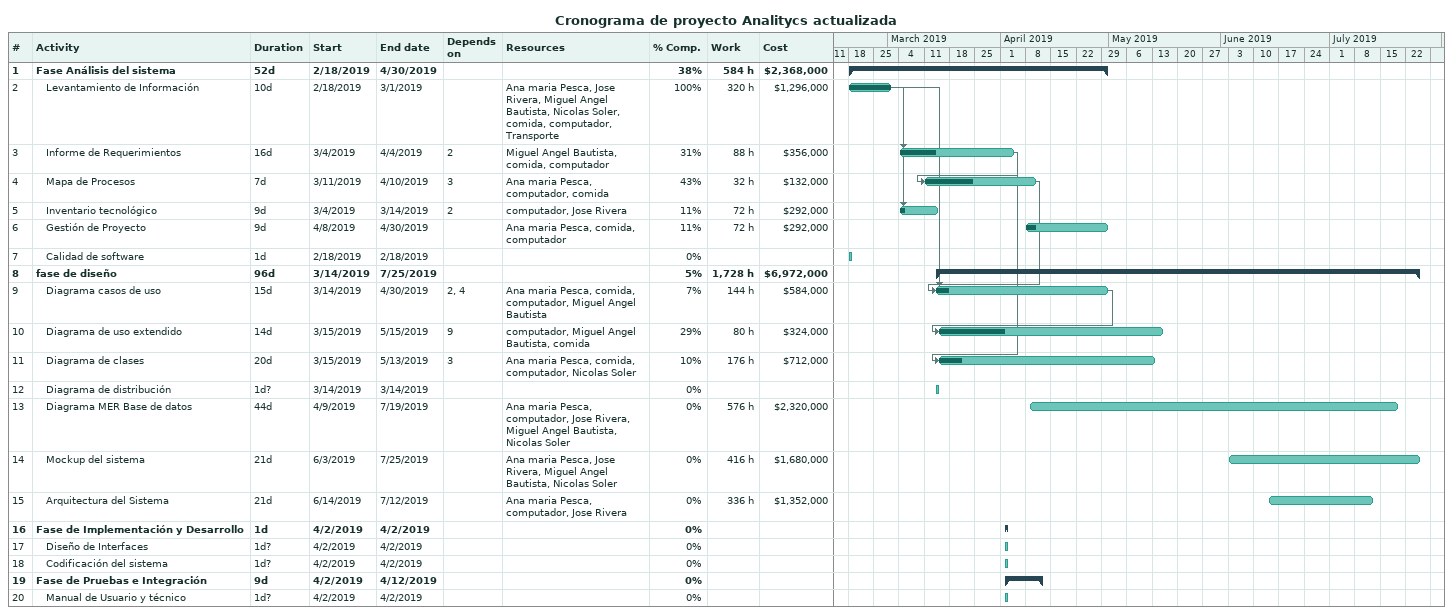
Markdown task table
Cronograma de proyecto Analitycs actualizada

| ID | Level | Task | Duration | Start | Finish | Predecessors | Resources | % complete | Work (h) | Cost ($) |
|---|---|---|---|---|---|---|---|---|---|---|
| 1 | 1 | **Fase Análisis del sistema** | 52d | 2019-02-18 | 2019-04-30 |  |  | 38 | 584 | 2368000 |
| 2 | 2 | Levantamiento de Información | 10d | 2019-02-18 | 2019-03-01 |  | Ana maria Pesca, Jose Rivera, Miguel Angel Bautista, Nicolas Soler, comida, computador, Transporte | 100 | 320 | 1296000 |
| 3 | 2 | Informe de Requerimientos | 16d | 2019-03-04 | 2019-04-04 | 2 | Miguel Angel Bautista, comida, computador | 31 | 88 | 356000 |
| 4 | 2 | Mapa de Procesos | 7d | 2019-03-11 | 2019-04-10 | 3 | Ana maria Pesca, computador, comida | 43 | 32 | 132000 |
| 5 | 2 | Inventario tecnológico | 9d | 2019-03-04 | 2019-03-14 | 2 | computador, Jose Rivera | 11 | 72 | 292000 |
| 6 | 2 | Gestión de Proyecto | 9d | 2019-04-08 | 2019-04-30 |  | Ana maria Pesca, comida, computador | 11 | 72 | 292000 |
| 7 | 2 | Calidad de software | 1d | 2019-02-18 | 2019-02-18 |  |  | 0 |  |  |
| 8 | 1 | **fase de diseño** | 96d | 2019-03-14 | 2019-07-25 |  |  | 5 | 1728 | 6972000 |
| 9 | 2 | Diagrama casos de uso | 15d | 2019-03-14 | 2019-04-30 | 2, 4 | Ana maria Pesca, comida, computador, Miguel Angel Bautista | 7 | 144 | 584000 |
| 10 | 2 | Diagrama de uso extendido | 14d | 2019-03-15 | 2019-05-15 | 9 | computador, Miguel Angel Bautista, comida | 29 | 80 | 324000 |
| 11 | 2 | Diagrama de clases | 20d | 2019-03-15 | 2019-05-13 | 3 | Ana maria Pesca, comida, computador, Nicolas Soler | 10 | 176 | 712000 |
| 12 | 2 | Diagrama de distribución | 1d? | 2019-03-14 | 2019-03-14 |  |  | 0 |  |  |
| 13 | 2 | Diagrama MER Base de datos | 44d | 2019-04-09 | 2019-07-19 |  | Ana maria Pesca, computador, Jose Rivera, Miguel Angel Bautista, Nicolas Soler | 0 | 576 | 2320000 |
| 14 | 2 | Mockup del sistema | 21d | 2019-06-03 | 2019-07-25 |  | Ana maria Pesca, Jose Rivera, Miguel Angel Bautista, Nicolas Soler | 0 | 416 | 1680000 |
| 15 | 2 | Arquitectura del Sistema | 21d | 2019-06-14 | 2019-07-12 |  | Ana maria Pesca, computador, Jose Rivera | 0 | 336 | 1352000 |
| 16 | 1 | **Fase de Implementación y Desarrollo** | 1d | 2019-04-02 | 2019-04-02 |  |  | 0 |  |  |
| 17 | 2 | Diseño de Interfaces | 1d? | 2019-04-02 | 2019-04-02 |  |  | 0 |  |  |
| 18 | 2 | Codificación del sistema | 1d? | 2019-04-02 | 2019-04-02 |  |  | 0 |  |  |
| 19 | 1 | **Fase de Pruebas e Integración** | 9d | 2019-04-02 | 2019-04-12 |  |  | 0 |  |  |
| 20 | 2 | Manual de Usuario y técnico | 1d? | 2019-04-02 | 2019-04-02 |  |  | 0 |  |  |
